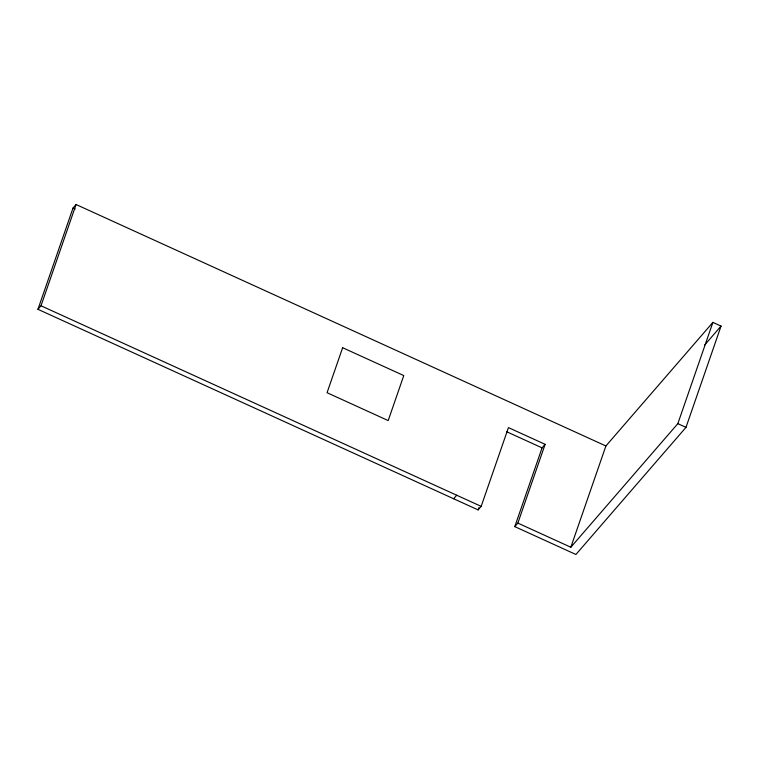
<?xml version="1.0" encoding="UTF-8"?>
<svg xmlns="http://www.w3.org/2000/svg" width="759" height="759" viewBox="0 0 759 759"><rect width="100%" height="100%" fill="white"/><g stroke="black" fill="none" stroke-linecap="round" stroke-linejoin="round"><path stroke-width="1.14" d="M37.95 309.311L73.016 208.051L76.071 204.513L605.9 445.969L712.9 322.385L721.05 326.095L685.984 427.364L575.92 554.487L514.792 526.623L542.068 447.867L545.123 444.328L508.445 427.611L481.168 506.376L478.113 509.906L37.95 309.311L41.005 305.782L76.071 204.513M478.113 509.906L478.882 507.686M514.792 526.623L517.847 523.093L545.123 444.328M517.847 523.093L570.834 547.239L605.9 445.969M570.834 547.239L677.834 423.645L712.9 322.385M453.654 498.767L456.719 495.229M704.769 344.899L721.05 326.095M677.834 423.645L685.984 427.364M73.016 208.051L75.169 209.029M506.462 431.634L542.068 447.867M41.005 305.782L481.168 506.376M342.641 347.717L327.053 392.716L388.191 420.581L403.779 375.572L342.641 347.717"/></g></svg>
